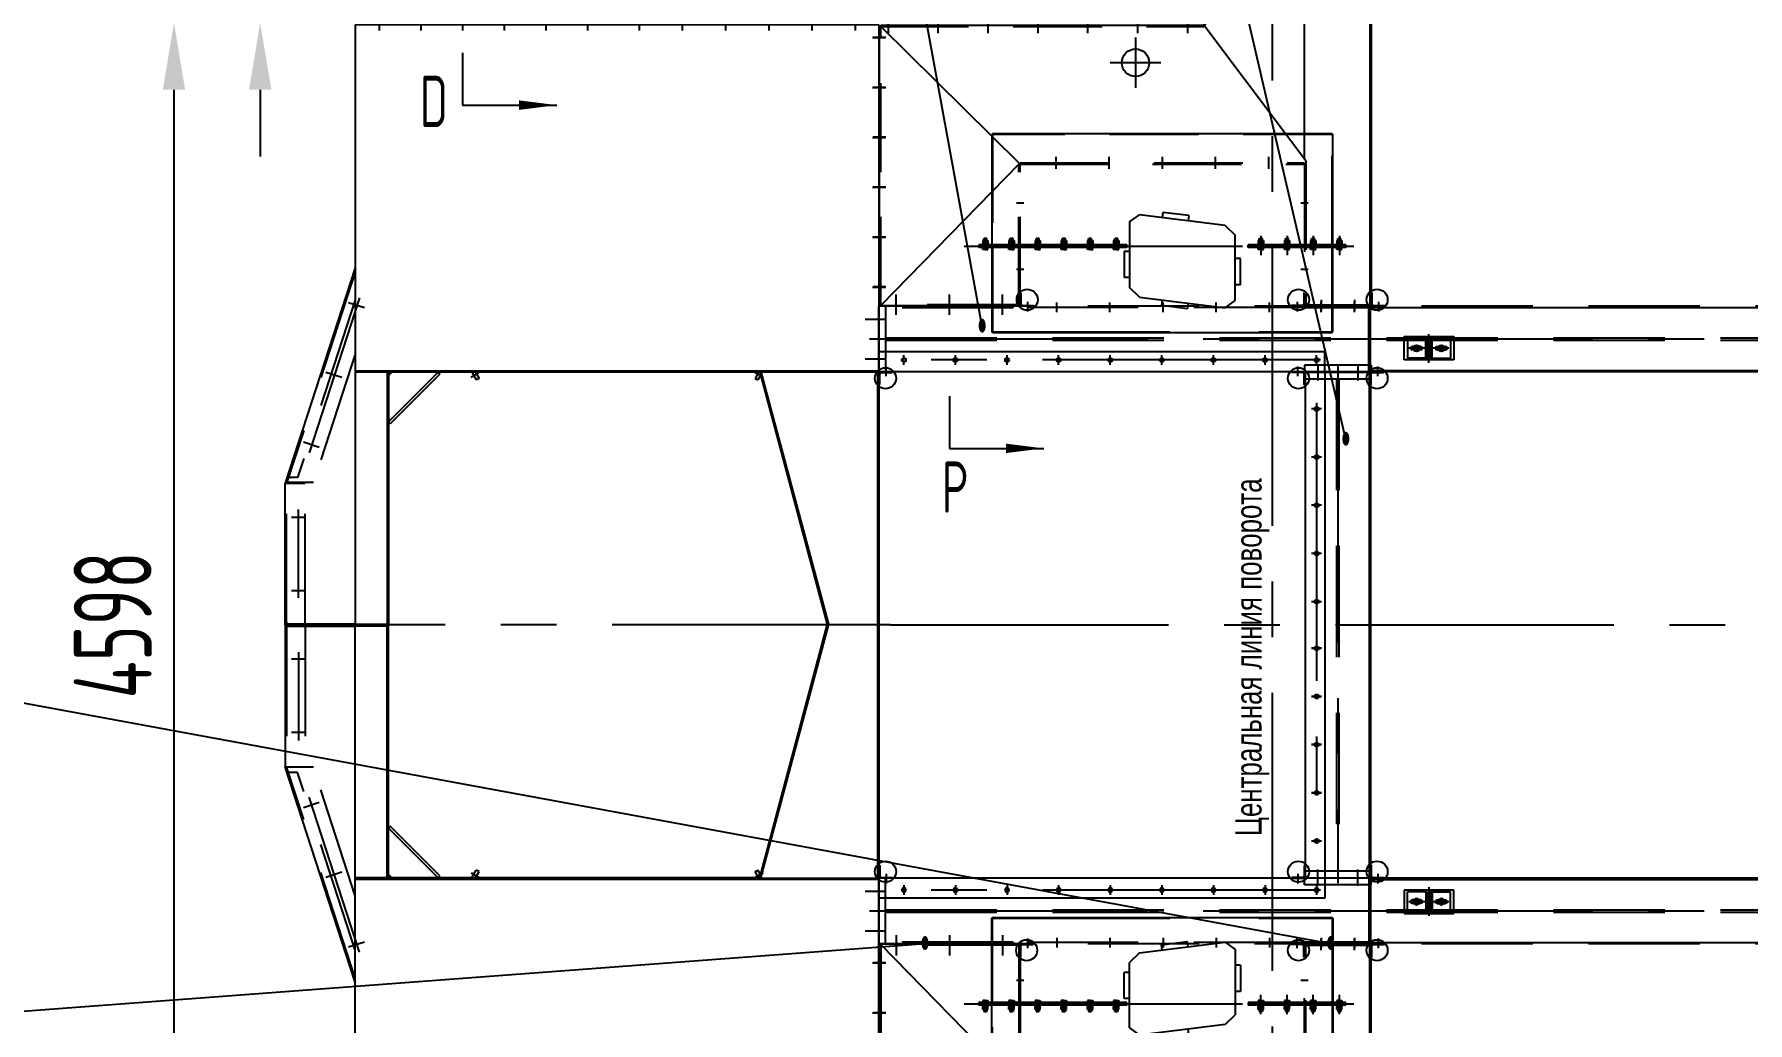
# Model space of a CAD drawing. Header units: millimetres. Extents: x 0 to 35700, y -969 to 25245.
# Drawn here: x 3907 to 10450, y 6726 to 10500 of the extents above; entities that cross this region are included whole.
import ezdxf
from ezdxf.enums import TextEntityAlignment as Align

# ---------------------------------------------------------------- set-up
doc = ezdxf.new("R2010")
doc.units = ezdxf.units.MM
doc.header["$LTSCALE"] = 850
doc.linetypes.add('F', pattern=[0.75, 0.5, -0.25])
doc.linetypes.add('G', pattern=[2, 1.25, -0.25, 0.25, -0.25])
for name, color, linetype in [('01', 7, 'Continuous'), ('02', 1, 'Continuous'), ('04', 2, 'F'), ('05', 4, 'G'), ('08', 1, 'Continuous'), ('11', 3, 'Continuous')]:
    doc.layers.add(name, color=color, linetype=linetype)
doc.styles.get("Standard").update_dxf_attribs({"font": 'isocp', "width": 0.707, "bigfont": 'intecad.shx'})
doc.dimstyles.new('INTE', dxfattribs={"dimscale": 85, "dimtxt": 3.5, "dimasz": 3, "dimexe": 3, "dimexo": 0, "dimgap": 1, "dimtad": 1, "dimdec": 0, "dimdsep": 46, "dimtxsty": 'Standard', "dimcen": 0, "dimclrd": 1, "dimclre": 1, "dimclrt": 3, "dimaunit": 1, "dimadec": 0, "dimazin": 0, "dimtfac": 1, "dimtmove": 0, "dimatfit": 0, "dimfxl": 1, "dimarcsym": 0})

# ---------------------------------------------------------------- blocks, each defined once
blk = doc.blocks.new('*U3')
at = {"layer": '01'}
for p, q in [((0, 10), (-9, 4.8)), ((-9, 4.8), (-9, 0)), ((-9, -4.8), (-9, 0)), ((9, 4.8), (0, 10)), ((9, 0), (9, 4.8)), ((9, 0), (9, -4.8)), ((0, -10), (-9, -4.8)), ((9, -4.8), (0, -10))]:
    blk.add_line(p, q, dxfattribs=at)
at = {"layer": '05'}
for p, q in [((-10.9, 0), (10.3, 0)), ((0, -11.8), (0, 11.4))]:
    blk.add_line(p, q, dxfattribs=at)
blk = doc.blocks.new('30')
for p, q in [((14709.1, 10302.6), (14278.1, 10302.6)), ((16155.1, 10297.6), (18343.1, 10297.6)), ((16283.1, 10186.6), (16473.1, 10186.6)), ((16283.1, 10097.6), (16283.1, 10186.6)), ((16371.6, 10180.1), (16295.6, 10180.1)), ((16295.6, 10180.1), (16295.6, 10104.1)), ((16320.5, 10148.6), (16314.6, 10148.6)), ((16346.6, 10148.6), (16340.7, 10148.6)), ((16365.6, 10104.1), (16365.6, 10180.1)), ((16371.6, 10104.1), (16371.6, 10180.1)), ((16384.6, 10104.1), (16384.6, 10180.1)), ((16384.6, 10180.1), (16460.6, 10180.1)), ((16390.6, 10104.1), (16390.6, 10180.1)), ((16409.6, 10148.6), (16415.5, 10148.6)), ((16435.7, 10148.6), (16441.6, 10148.6)), ((16460.6, 10180.1), (16460.6, 10104.1)), ((16473.1, 10186.6), (16473.1, 10097.6)), ((16473.1, 10097.6), (16283.1, 10097.6)), ((16371.6, 10104.1), (16295.6, 10104.1)), ((16320.5, 10135.6), (16314.6, 10135.6)), ((16346.6, 10135.6), (16340.7, 10135.6)), ((16384.6, 10104.1), (16460.6, 10104.1)), ((16409.6, 10135.6), (16415.5, 10135.6)), ((16435.7, 10135.6), (16441.6, 10135.6)), ((18488.1, 10052.6), (14278.1, 10052.6)), ((16155.1, 10057.6), (18343.1, 10057.6))]:
    blk.add_line(p, q)
for centre in [(16330.6, 10142.1), (16425.6, 10142.1)]:
    blk.add_circle(centre, 12)
for centre, start, end in [((16314.6, 10142.1), 90, 270), ((16346.6, 10142.1), 270, 90), ((16409.6, 10142.1), 90, 270), ((16441.6, 10142.1), 270, 90)]:
    blk.add_arc(centre, 6.5, start, end)
at = {"layer": '01'}
for p, q in [((14278.1, 10052.6), (14278.1, 10302.6)), ((14819.1, 10297.6), (14819.1, 10302.6)), ((15905.1, 10297.6), (15905.1, 10302.6)), ((16149.1, 10052.6), (16149.1, 10302.6)), ((16155.1, 10052.6), (16155.1, 10302.6)), ((15981.1, 10128.6), (14278.1, 10128.6)), ((15981.1, 10052.6), (15981.1, 10128.6))]:
    blk.add_line(p, q, dxfattribs=at)
at = {"layer": '01', "color": 7, "linetype": 'Continuous'}
for centre in [(14373.1, 10097.5), (14570.1, 10097.5), (14767.1, 10097.5), (14964.1, 10097.5), (15161.1, 10097.5), (15358.1, 10097.5), (15555.1, 10097.5), (15752.1, 10097.5), (15949.1, 10097.5)]:
    blk.add_circle(centre, 8, dxfattribs=at)
at = {"layer": '04', "color": 2, "linetype": 'F'}
for p, q in [((14303.1, 10302.6), (14303.1, 10052.6)), ((14791.1, 10296.6), (14303.1, 10296.6)), ((21237.6, 10302.6), (14709.1, 10302.6)), ((14791.1, 10296.6), (14791.1, 10302.6)), ((15905.1, 10297.6), (14819.1, 10297.6)), ((15903.6, 10302.6), (15903.6, 10296.6)), ((16157.6, 10302.6), (16157.6, 10296.6)), ((16157.6, 10296.6), (16157.6, 10302.6)), ((14303.6, 10182.1), (21212.6, 10182.1)), ((14303.6, 10173.1), (21212.6, 10173.1)), ((15903.1, 10077.6), (15903.1, 10052.6)), ((16157.1, 10077.6), (15903.1, 10077.6)), ((16157.1, 10077.6), (16157.1, 10052.6))]:
    blk.add_line(p, q, dxfattribs=at)
at = {"layer": '04'}
blk.add_line((16157.6, 10296.6), (15903.6, 10296.6), dxfattribs=at)
at = {"layer": '05', "color": 4, "linetype": 'G'}
for p, q in [((14344.1, 10280.1), (14344.1, 10316.6)), ((14547.1, 10280.1), (14547.1, 10316.6)), ((14750.1, 10280.1), (14750.1, 10316.6)), ((14957.1, 10280.1), (14957.1, 10316.6)), ((15160.1, 10280.1), (15160.1, 10316.6)), ((15363.1, 10280.1), (15363.1, 10316.6)), ((15566.1, 10280.1), (15566.1, 10316.6)), ((15769.1, 10280.1), (15769.1, 10316.6)), ((15967.1, 10280.5), (15967.1, 10318.3)), ((16094.1, 10280.5), (16094.1, 10318.3)), ((14241.3, 10177.6), (21258.4, 10177.6)), ((16453.6, 10142.1), (16301, 10142.1)), ((16330.6, 10130.4), (16330.6, 10154.3)), ((16378.1, 10087.2), (16378.1, 10196)), ((16425.6, 10130.4), (16425.6, 10154.3)), ((15964.6, 10097.6), (14356.1, 10097.6)), ((14373.1, 10078.6), (14373.1, 10116.4)), ((14570.1, 10078.6), (14570.1, 10116.4)), ((14767.1, 10078.6), (14767.1, 10116.4)), ((14964.1, 10078.6), (14964.1, 10116.4)), ((15161.1, 10078.6), (15161.1, 10116.4)), ((15358.1, 10078.6), (15358.1, 10116.4)), ((15555.1, 10078.6), (15555.1, 10116.4)), ((15752.1, 10078.6), (15752.1, 10116.4)), ((15949.1, 10078.6), (15949.1, 10116.4)), ((15954.1, 10081.4), (15954.1, 10019)), ((16106.1, 10081.4), (16106.1, 10019))]:
    blk.add_line(p, q, dxfattribs=at)
at = {"layer": '05'}
for p, q in [((16330.6, 10133.1), (16330.6, 10151.1)), ((16425.6, 10133.1), (16425.6, 10151.1))]:
    blk.add_line(p, q, dxfattribs=at)
at = {"rotation": 180}
blk.add_blockref('*U3', (16330.6, 10142.1), dxfattribs=at)
at = {"extrusion": (0, 0, -1), "zscale": -1, "rotation": 180}
blk.add_blockref('*U3', (-16425.6, 10142.1), dxfattribs=at)
blk = doc.blocks.new('11')
for p, q in [((12278.1, 20377.6), (12278.1, 18085.6)), ((14274.1, 20384.6), (12283.1, 20384.6)), ((12283.1, 20384.6), (12283.1, 20377.6)), ((14274.1, 20384.6), (14274.1, 20377.6)), ((14278.1, 20377.6), (14278.1, 17120.6)), ((13822.6, 19050.6), (14080.8, 18086.9)), ((13827.2, 19052.6), (14085.6, 18088.2)), ((14278.1, 15793.6), (14278.1, 19050.6)), ((12278.1, 15793.6), (12278.1, 18085.6)), ((13822.6, 17120.6), (14080.8, 18084.3)), ((13827.2, 17118.6), (14085.6, 18083)), ((12283.1, 15786.6), (12283.1, 15793.6)), ((14274.1, 15786.6), (12283.1, 15786.6)), ((14274.1, 15786.6), (14274.1, 15793.6))]:
    blk.add_line(p, q)
for radius in [5, 10]:
    blk.add_arc((14076, 18085.6), radius, 345, 15)
at = {"layer": '01', "color": 7, "linetype": 'Continuous'}
for p, q in [((14278.1, 20377.6), (12278.1, 20377.6)), ((12278.1, 19055.6), (14278.1, 19055.6)), ((13822.6, 19050.6), (12278.1, 19050.6)), ((12400.1, 19050.6), (12400.1, 18085.6)), ((12405.1, 19055.6), (12405.1, 18085.6)), ((12723.7, 19050.6), (12740.6, 19021.3)), ((12737.5, 19050.6), (12751, 19027.3)), ((13818.7, 19050.6), (13805.3, 19027.3)), ((13822.6, 19055.6), (13822.6, 19050.6)), ((14273.1, 17120.6), (14273.1, 19052.6)), ((13825.7, 19038.7), (13815.7, 19021.3)), ((12278.1, 18088.6), (12400.1, 18088.6)), ((12278.1, 18082.6), (12400.1, 18082.6)), ((12400.1, 17120.6), (12400.1, 18085.6)), ((12405.1, 17115.6), (12405.1, 18085.6)), ((12723.7, 17120.6), (12740.6, 17149.9)), ((12737.5, 17120.6), (12751, 17143.9)), ((13818.7, 17120.6), (13805.3, 17143.9)), ((13825.7, 17132.4), (13815.7, 17149.9)), ((13822.6, 17120.6), (12278.1, 17120.6)), ((12278.1, 17115.6), (14278.1, 17115.6)), ((13822.6, 17115.6), (13822.6, 17120.6)), ((14278.1, 15793.6), (12278.1, 15793.6))]:
    blk.add_line(p, q, dxfattribs=at)
at = {"layer": '01'}
for p, q in [((12417.9, 19050.6), (12405.1, 19037.8)), ((12594.6, 19050.6), (12405.1, 18861.1)), ((12601.7, 19043.5), (12412.2, 18854)), ((12594.6, 19050.6), (12601.7, 19043.5)), ((13827.2, 19052.6), (14278.1, 19052.6)), ((12751, 19027.3), (12740.6, 19021.3)), ((13805.3, 19027.3), (13815.7, 19021.3)), ((12405.1, 18861.1), (12412.2, 18854)), ((12405.1, 17310.1), (12412.2, 17317.2)), ((12594.6, 17120.6), (12405.1, 17310.1)), ((12601.7, 17127.6), (12412.2, 17317.2)), ((12751, 17143.9), (12740.6, 17149.9)), ((13805.3, 17143.9), (13815.7, 17149.9)), ((12417.9, 17120.6), (12405.1, 17133.3)), ((12594.6, 17120.6), (12601.7, 17127.6)), ((13827.2, 17118.6), (14278.1, 17118.6))]:
    blk.add_line(p, q, dxfattribs=at)
at = {"layer": '05', "color": 4, "linetype": 'G', "ltscale": 1.333333}
for p, q in [((12370.1, 20413.9), (12370.1, 20355.3)), ((12529.1, 20413.9), (12529.1, 20355.3)), ((12688.1, 20413.9), (12688.1, 20355.3)), ((12847.1, 20413.9), (12847.1, 20355.3)), ((13006.1, 20413.9), (13006.1, 20355.3)), ((13165.1, 20413.9), (13165.1, 20355.3)), ((13362.1, 20413.9), (13362.1, 20355.3)), ((13527.1, 20413.9), (13527.1, 20355.3)), ((13692.1, 20413.9), (13692.1, 20355.3)), ((13857.1, 20413.9), (13857.1, 20355.3)), ((14022.1, 20413.9), (14022.1, 20355.3)), ((14187.1, 20413.9), (14187.1, 20355.3))]:
    blk.add_line(p, q, dxfattribs=at)
at = {"layer": '05', "color": 4, "linetype": 'G'}
for p, q in [((14253.1, 20328.6), (14303.2, 20328.6)), ((14253.1, 20138.1), (14303.2, 20138.1)), ((14253.1, 19947.6), (14303.2, 19947.6)), ((14253.1, 19757.1), (14303.2, 19757.1)), ((14253.1, 19566.6), (14303.2, 19566.6)), ((14253.1, 19376.1), (14303.2, 19376.1)), ((14224.9, 19253.6), (14301.1, 19253.6)), ((12720.9, 19031.8), (12750.8, 19049.1)), ((13835.4, 19031.8), (13805.4, 19049.1)), ((14224.9, 19101.6), (14301.1, 19101.6)), ((14321.7, 18085.6), (12159.2, 18085.6)), ((12720.9, 17139.3), (12750.8, 17122)), ((13835.4, 17139.3), (13805.4, 17122)), ((14224.9, 17069.6), (14301.1, 17069.6)), ((14224.9, 16917.6), (14301.1, 16917.6)), ((14253.1, 16795.1), (14303.2, 16795.1)), ((14253.1, 16604.6), (14303.2, 16604.6)), ((14253.1, 16414.1), (14303.2, 16414.1)), ((14253.1, 16223.6), (14303.2, 16223.6)), ((14253.1, 16033.1), (14303.2, 16033.1)), ((14253.1, 15842.6), (14303.2, 15842.6)), ((12370.1, 15815.9), (12370.1, 15757.3)), ((12535.1, 15815.9), (12535.1, 15757.3)), ((12700.1, 15815.9), (12700.1, 15757.3)), ((12865.1, 15815.9), (12865.1, 15757.3)), ((13030.1, 15815.9), (13030.1, 15757.3)), ((13227.1, 15815.9), (13227.1, 15757.3)), ((13360.1, 15815.9), (13360.1, 15757.3)), ((13525.1, 15815.9), (13525.1, 15757.3)), ((13690.1, 15815.9), (13690.1, 15757.3)), ((13855.1, 15815.9), (13855.1, 15757.3)), ((14020.1, 15815.9), (14020.1, 15757.3)), ((14185.1, 15815.9), (14185.1, 15757.3))]:
    blk.add_line(p, q, dxfattribs=at)
blk = doc.blocks.new('21')
for p, q in [((15905.1, 10050.6), (15905.1, 8120.6)), ((16155.1, 10050.6), (16155.1, 8120.6))]:
    blk.add_line(p, q)
at = {"layer": '01'}
for p, q in [((15905.1, 10050.6), (16155.1, 10050.6)), ((15981.1, 10050.6), (15981.1, 8120.6)), ((16150.1, 10050.6), (16150.1, 8120.6)), ((15905.1, 8120.6), (16155.1, 8120.6))]:
    blk.add_line(p, q, dxfattribs=at)
for centre in [(15949.1, 9910.6), (15949.1, 9726.6), (15949.1, 8444.6), (15949.1, 8260.6)]:
    blk.add_circle(centre, 8, dxfattribs=at)
at = {"layer": '01', "color": 7, "linetype": 'Continuous'}
for centre in [(15949.1, 9542.6), (15949.1, 9358.6), (15949.1, 9174.6), (15949.1, 8996.6), (15949.1, 8812.6), (15949.1, 8628.6)]:
    blk.add_circle(centre, 8, dxfattribs=at)
at = {"layer": '04', "color": 2, "linetype": 'F'}
for p, q in [((15905.1, 10025.6), (16155.1, 10025.6)), ((16025.6, 10025.6), (16025.6, 8145.6)), ((16034.6, 10025.6), (16034.6, 8145.6)), ((16155.1, 8145.6), (15905.1, 8145.6))]:
    blk.add_line(p, q, dxfattribs=at)
at = {"layer": '05', "color": 4, "linetype": 'G'}
for p, q in [((16030.1, 10080.6), (16030.1, 8099.3)), ((15968.1, 9910.6), (15930.2, 9910.6)), ((15949.1, 9934.3), (15949.1, 8241.1)), ((15968.1, 9726.6), (15930.2, 9726.6)), ((15968.1, 9542.6), (15930.2, 9542.6)), ((15968.1, 9358.6), (15930.2, 9358.6)), ((15968.1, 9174.6), (15930.2, 9174.6)), ((15968.1, 8996.6), (15930.2, 8996.6)), ((15968.1, 8995.6), (15930.2, 8995.6)), ((15968.1, 8812.6), (15930.2, 8812.6)), ((15968.1, 8811.6), (15930.2, 8811.6)), ((15968.1, 8628.6), (15930.2, 8628.6)), ((15968.1, 8627.6), (15930.2, 8627.6)), ((15968.1, 8444.6), (15930.2, 8444.6)), ((15968.1, 8443.6), (15930.2, 8443.6)), ((15968.1, 8260.6), (15930.2, 8260.6)), ((15968.1, 8259.6), (15930.2, 8259.6))]:
    blk.add_line(p, q, dxfattribs=at)
blk = doc.blocks.new('*U244')
at = {"layer": '01'}
for p, q in [((0, 50), (0, 0)), ((0, 50), (2, 50)), ((0, 0), (50, 0)), ((3, 8.5), (3, 49)), ((48.5, 3), (8.5, 3)), ((50, 0), (50, 1.5))]:
    blk.add_line(p, q, dxfattribs=at)
for centre, radius, start, end in [((2, 49), 0.99, 0.26213, 90), ((8.5, 8.5), 5.5, 180, 269.87822), ((48.5, 1.5), 1.52, 0, 90)]:
    blk.add_arc(centre, radius, start, end, dxfattribs=at)
blk = doc.blocks.new('3000')
at = {"ltscale": 0.8}
for p, q in [((7606, 27524.4), (7222, 25697.4)), ((7222, 27524.4), (7222, 25697.4)), ((7860, 27524.4), (7222, 27524.4)), ((7606, 25283.3), (7606, 27524.4)), ((7855, 27524.4), (7855, 24626.4)), ((7860, 27524.4), (7860, 24626.4)), ((5983, 24626.4), (5983, 25692.4)), ((7533.6, 25283.3), (7222, 25697.4)), ((7606, 25167.4), (7611, 25167.4)), ((7860, 24626.4), (7714, 24626.4))]:
    blk.add_line(p, q, dxfattribs=at)
at = {"layer": '01', "color": 7, "linetype": 'Continuous', "ltscale": 0.8}
blk.add_line((7860, 27526.4), (7227, 27526.4), dxfattribs=at)
at = {"layer": '01', "ltscale": 0.8}
for p, q in [((7227, 27524.4), (7227, 27526.4)), ((7860, 27524.4), (7860, 27526.4)), ((5988, 25697.4), (7222, 25697.4)), ((6412, 25274), (5988, 25692.5)), ((6412, 25061.9), (5988, 24627.4)), ((6412, 24626.4), (5983, 24626.4)), ((6412, 24624.4), (5988, 24624.4)), ((7714, 24624.4), (7858.5, 24624.4))]:
    blk.add_line(p, q, dxfattribs=at)
at = {"layer": '04', "color": 2, "linetype": 'F', "ltscale": 0.8}
for p, q in [((7227, 27524.4), (7227, 25697.4)), ((7860, 27520.4), (7227, 27520.4)), ((5983, 25692.4), (7222, 25692.4)), ((5988, 24626.4), (5988, 25697.4)), ((7222, 25692.4), (7222, 25697.4)), ((7227, 25697.4), (7222, 25697.4)), ((6520, 25167.4), (6412, 25274)), ((7611, 25180.4), (7533.6, 25283.3)), ((7606, 25187.1), (7606, 25283.3)), ((6515, 25167.4), (6412, 25061.9)), ((6515, 24626.4), (6515, 25167.4)), ((6515, 25167.4), (7606, 25167.4)), ((6520, 24626.4), (6520, 25172.4)), ((6520, 25172.4), (7606, 25172.4)), ((7606, 25172.4), (7606, 24626.4)), ((7611, 25180.4), (7611, 24626.4)), ((6505, 24630.4), (5988, 24630.4)), ((5988, 24630.4), (5988, 24624.4)), ((6520, 24626.4), (6412, 24626.4)), ((6505, 24624.4), (6412, 24624.4)), ((6505, 24624.4), (6505, 24630.4)), ((7714, 24626.4), (7606, 24626.4)), ((7608.5, 24630.4), (7608.5, 24624.4)), ((7608.5, 24630.4), (7858.5, 24630.4)), ((7608.5, 24624.4), (7714, 24624.4)), ((7858.5, 24630.4), (7858.5, 24624.4))]:
    blk.add_line(p, q, dxfattribs=at)
at = {"layer": '05', "color": 4, "linetype": 'G', "ltscale": 0.8}
for p, q in [((7312, 27478.2), (7312, 27563.3)), ((7515, 27478.2), (7515, 27563.3)), ((7658, 27478.2), (7658, 27563.3)), ((7810, 27478.2), (7810, 27563.3)), ((7248.9, 27439.4), (7194, 27439.4)), ((7248.9, 27236.4), (7194, 27236.4)), ((7248.9, 27033.4), (7194, 27033.4)), ((7248.9, 26830.4), (7194, 26830.4)), ((7248.9, 26627.4), (7194, 26627.4)), ((7248.9, 26424.4), (7194, 26424.4)), ((7248.9, 26221.4), (7194, 26221.4)), ((7248.9, 26018.4), (7194, 26018.4)), ((7248.9, 25815.4), (7194, 25815.4)), ((6047, 24591.8), (6047, 24669.3)), ((6250, 24591.8), (6250, 24669.3)), ((6453, 24591.8), (6453, 24669.3)), ((7670, 24648.6), (7670, 24606.7)), ((7797, 24648.6), (7797, 24606.7))]:
    blk.add_line(p, q, dxfattribs=at)
at = {"layer": '05', "color": 4, "linetype": 'G'}
for p, q in [((6017, 25667.7), (6017, 25727.1)), ((6207.5, 25667.7), (6207.5, 25727.1)), ((6398, 25667.7), (6398, 25727.1)), ((6588.5, 25667.7), (6588.5, 25727.1)), ((6779, 25667.7), (6779, 25727.1)), ((6969.5, 25667.7), (6969.5, 25727.1)), ((7160, 25667.7), (7160, 25727.1)), ((6534.1, 25018.4), (6505.8, 25018.4)), ((7620.1, 25018.4), (7591.8, 25018.4)), ((6534.1, 24764.4), (6505.8, 24764.4)), ((7620.1, 24764.4), (7591.8, 24764.4))]:
    blk.add_line(p, q, dxfattribs=at)
at = {"layer": '05', "ltscale": 0.8}
for p, q in [((6006.9, 25650.6), (5958.9, 25650.6)), ((6007, 25460.1), (5959, 25460.1)), ((6007, 25269.6), (5959, 25269.6)), ((6007, 25079.1), (5959, 25079.1)), ((6007, 24888.6), (5959, 24888.6)), ((6007, 24698.1), (5959, 24698.1))]:
    blk.add_line(p, q, dxfattribs=at)
at = {"layer": '05'}
for p, q in [((6657, 25149.2), (6657, 25195.6)), ((6860, 25149.2), (6860, 25195.6)), ((7063, 25149.2), (7063, 25195.6)), ((7266, 25149.2), (7266, 25195.6)), ((7469, 25149.2), (7469, 25195.6))]:
    blk.add_line(p, q, dxfattribs=at)
blk = doc.blocks.new('*D261')
at = {"layer": '08', "color": 1, "lineweight": -2}
for p, q in [((5132.3, 10543.9), (4185.8, 10543.9)), ((4440.8, 10288.9), (4440.8, 6200.9)), ((5132.3, 5945.9), (4185.8, 5945.9))]:
    blk.add_line(p, q, dxfattribs=at)
at = {"layer": '08', "color": 1}
for points in [[(4398.3, 10288.9), (4483.3, 10288.9), (4440.8, 10543.9)], [(4398.3, 6200.9), (4483.3, 6200.9), (4440.8, 5945.9)]]:
    blk.add_solid(points, dxfattribs=at)
at = {"layer": 'Defpoints', "color": 0}
for p in [(5132.3, 10543.9), (4440.8, 5945.9), (5132.3, 5945.9)]:
    blk.add_point(p, dxfattribs=at)
at = {"layer": '08', "color": 3, "insert": (4207.1, 8244.9), "char_height": 297.5, "attachment_point": 5, "rotation": 90}
blk.add_mtext('4598', dxfattribs=at)
blk = doc.blocks.new('*D262')
at = {"layer": '08', "color": 1, "lineweight": -2}
for p, q in [((4770, 10810.9), (4770, 11437.8)), ((5132.3, 10555.9), (4515, 10555.9)), ((5132.3, 10543.9), (4515, 10543.9)), ((4770, 10543.9), (4770, 10555.9)), ((4770, 10288.9), (4770, 10033.9))]:
    blk.add_line(p, q, dxfattribs=at)
at = {"layer": '08', "color": 1}
for points in [[(4727.5, 10810.9), (4812.5, 10810.9), (4770, 10555.9)], [(4727.5, 10288.9), (4812.5, 10288.9), (4770, 10543.9)]]:
    blk.add_solid(points, dxfattribs=at)
at = {"layer": 'Defpoints', "color": 0}
for p in [(4770, 10555.9), (5132.3, 10555.9), (5132.3, 10543.9)]:
    blk.add_point(p, dxfattribs=at)
at = {"layer": '08', "color": 3, "insert": (4536.3, 11251.8), "char_height": 297.5, "attachment_point": 5, "rotation": 90}
blk.add_mtext('12', dxfattribs=at)
blk = doc.blocks.new('erwer')
at = {"layer": '01'}
for points in [[(6333.4, 3723.9), (6330.4, 3723.9), (6333.4, 3726.9)], [(7629.4, 3723.9), (7632.4, 3723.9), (7629.4, 3726.9)], [(6333.4, 2970.9), (6330.4, 2970.9), (6333.4, 2967.9)], [(7629.4, 2970.9), (7632.4, 2970.9), (7629.4, 2967.9)]]:
    blk.add_hatch(color=256, dxfattribs=at).paths.add_polyline_path(points)
at = {"ltscale": 0.8}
for p, q in [((6330.4, 3302.4), (6330.4, 3723.9)), ((7632.4, 3723.9), (7632.4, 3302.4)), ((6330.4, 2970.9), (6330.4, 3292.4)), ((7632.4, 3292.4), (7632.4, 2970.9))]:
    blk.add_line(p, q, dxfattribs=at)
at = {"layer": '01'}
for p, q in [((6333.4, 3726.9), (6330.4, 3723.9)), ((7629.4, 3726.9), (7632.4, 3723.9)), ((7106.7, 3389.9), (7068.7, 3417.4)), ((6741.3, 3377.1), (6703.3, 3340.1)), ((6293.4, 3302.4), (6293.4, 3304.9)), ((6293.4, 3304.9), (6305.4, 3304.9)), ((6305.4, 3302.4), (6293.4, 3302.4)), ((6295.4, 3318.8), (6295.4, 3308)), ((6305.4, 3318.8), (6295.4, 3318.8)), ((6295.4, 3308), (6305.4, 3308)), ((6295.4, 3284.9), (6295.4, 3292.4)), ((6295.4, 3292.4), (6305.4, 3292.4)), ((6305.4, 3284.9), (6295.4, 3284.9)), ((6296.2, 3304.9), (6296.2, 3308)), ((6296.2, 3308), (6305.4, 3308)), ((6305.4, 3304.9), (6296.2, 3304.9)), ((6299.4, 3327.4), (6305.4, 3327.4)), ((6299.4, 3318.8), (6299.4, 3327.4)), ((6299.4, 3318.8), (6299.4, 3308)), ((6299.4, 3292.4), (6299.4, 3284.9)), ((6311.4, 3327.4), (6305.4, 3327.4)), ((6305.4, 3318.8), (6315.4, 3318.8)), ((6315.4, 3308), (6305.4, 3308)), ((6314.6, 3308), (6305.4, 3308)), ((6317.4, 3304.9), (6305.4, 3304.9)), ((6305.4, 3304.9), (6314.6, 3304.9)), ((6305.4, 3302.4), (6317.4, 3302.4)), ((6315.4, 3292.4), (6305.4, 3292.4)), ((6305.4, 3284.9), (6315.4, 3284.9)), ((6311.4, 3318.8), (6311.4, 3327.4)), ((6311.4, 3318.8), (6311.4, 3308)), ((6311.4, 3292.4), (6311.4, 3284.9)), ((6314.6, 3304.9), (6314.6, 3308)), ((6315.4, 3318.8), (6315.4, 3308)), ((6315.4, 3284.9), (6315.4, 3292.4)), ((6317.4, 3302.4), (6317.4, 3304.9)), ((6393.4, 3304.9), (6405.4, 3304.9)), ((6393.4, 3302.4), (6393.4, 3304.9)), ((6405.4, 3302.4), (6393.4, 3302.4)), ((6405.4, 3318.8), (6395.4, 3318.8)), ((6395.4, 3318.8), (6395.4, 3308)), ((6395.4, 3308), (6405.4, 3308)), ((6395.4, 3292.4), (6405.4, 3292.4)), ((6395.4, 3284.9), (6395.4, 3292.4)), ((6405.4, 3284.9), (6395.4, 3284.9)), ((6396.2, 3308), (6405.4, 3308)), ((6396.2, 3304.9), (6396.2, 3308)), ((6405.4, 3304.9), (6396.2, 3304.9)), ((6399.4, 3327.4), (6405.4, 3327.4)), ((6399.4, 3318.8), (6399.4, 3327.4)), ((6399.4, 3318.8), (6399.4, 3308)), ((6399.4, 3292.4), (6399.4, 3284.9)), ((6411.4, 3327.4), (6405.4, 3327.4)), ((6405.4, 3318.8), (6415.4, 3318.8)), ((6414.6, 3308), (6405.4, 3308)), ((6415.4, 3308), (6405.4, 3308)), ((6405.4, 3304.9), (6414.6, 3304.9)), ((6417.4, 3304.9), (6405.4, 3304.9)), ((6405.4, 3302.4), (6417.4, 3302.4)), ((6415.4, 3292.4), (6405.4, 3292.4)), ((6405.4, 3284.9), (6415.4, 3284.9)), ((6411.4, 3318.8), (6411.4, 3327.4)), ((6411.4, 3318.8), (6411.4, 3308)), ((6411.4, 3292.4), (6411.4, 3284.9)), ((6414.6, 3304.9), (6414.6, 3308)), ((6415.4, 3318.8), (6415.4, 3308)), ((6415.4, 3284.9), (6415.4, 3292.4)), ((6417.4, 3302.4), (6417.4, 3304.9)), ((6493.4, 3302.4), (6493.4, 3304.9)), ((6493.4, 3304.9), (6505.4, 3304.9)), ((6505.4, 3302.4), (6493.4, 3302.4)), ((6495.4, 3318.8), (6495.4, 3308)), ((6505.4, 3318.8), (6495.4, 3318.8)), ((6495.4, 3308), (6505.4, 3308)), ((6495.4, 3284.9), (6495.4, 3292.4)), ((6495.4, 3292.4), (6505.4, 3292.4)), ((6505.4, 3284.9), (6495.4, 3284.9)), ((6496.2, 3304.9), (6496.2, 3308)), ((6496.2, 3308), (6505.4, 3308)), ((6505.4, 3304.9), (6496.2, 3304.9)), ((6499.4, 3318.8), (6499.4, 3327.4)), ((6499.4, 3327.4), (6505.4, 3327.4)), ((6499.4, 3318.8), (6499.4, 3308)), ((6499.4, 3292.4), (6499.4, 3284.9)), ((6511.4, 3327.4), (6505.4, 3327.4)), ((6505.4, 3318.8), (6515.4, 3318.8)), ((6515.4, 3308), (6505.4, 3308)), ((6514.6, 3308), (6505.4, 3308)), ((6517.4, 3304.9), (6505.4, 3304.9)), ((6505.4, 3304.9), (6514.6, 3304.9)), ((6505.4, 3302.4), (6517.4, 3302.4)), ((6515.4, 3292.4), (6505.4, 3292.4)), ((6505.4, 3284.9), (6515.4, 3284.9)), ((6511.4, 3318.8), (6511.4, 3327.4)), ((6511.4, 3318.8), (6511.4, 3308)), ((6511.4, 3292.4), (6511.4, 3284.9)), ((6514.6, 3304.9), (6514.6, 3308)), ((6515.4, 3318.8), (6515.4, 3308)), ((6515.4, 3284.9), (6515.4, 3292.4)), ((6517.4, 3302.4), (6517.4, 3304.9)), ((6593.4, 3302.4), (6593.4, 3304.9)), ((6593.4, 3304.9), (6605.4, 3304.9)), ((6605.4, 3302.4), (6593.4, 3302.4)), ((6595.4, 3318.8), (6595.4, 3308)), ((6605.4, 3318.8), (6595.4, 3318.8)), ((6595.4, 3308), (6605.4, 3308)), ((6595.4, 3284.9), (6595.4, 3292.4)), ((6595.4, 3292.4), (6605.4, 3292.4)), ((6605.4, 3284.9), (6595.4, 3284.9)), ((6596.2, 3304.9), (6596.2, 3308)), ((6596.2, 3308), (6605.4, 3308)), ((6605.4, 3304.9), (6596.2, 3304.9)), ((6599.4, 3318.8), (6599.4, 3327.4)), ((6599.4, 3327.4), (6605.4, 3327.4)), ((6599.4, 3318.8), (6599.4, 3308)), ((6599.4, 3292.4), (6599.4, 3284.9)), ((6611.4, 3327.4), (6605.4, 3327.4)), ((6605.4, 3318.8), (6615.4, 3318.8)), ((6614.6, 3308), (6605.4, 3308)), ((6615.4, 3308), (6605.4, 3308)), ((6605.4, 3304.9), (6614.6, 3304.9)), ((6617.4, 3304.9), (6605.4, 3304.9)), ((6605.4, 3302.4), (6617.4, 3302.4)), ((6615.4, 3292.4), (6605.4, 3292.4)), ((6605.4, 3284.9), (6615.4, 3284.9)), ((6611.4, 3318.8), (6611.4, 3327.4)), ((6611.4, 3318.8), (6611.4, 3308)), ((6611.4, 3292.4), (6611.4, 3284.9)), ((6614.6, 3304.9), (6614.6, 3308)), ((6615.4, 3318.8), (6615.4, 3308)), ((6615.4, 3284.9), (6615.4, 3292.4)), ((6617.4, 3302.4), (6617.4, 3304.9)), ((7145.4, 3304.9), (7157.4, 3304.9)), ((7145.4, 3302.4), (7145.4, 3304.9)), ((7157.4, 3302.4), (7145.4, 3302.4)), ((7157.4, 3318.8), (7147.4, 3318.8)), ((7147.4, 3318.8), (7147.4, 3308)), ((7147.4, 3308), (7157.4, 3308)), ((7147.4, 3292.4), (7157.4, 3292.4)), ((7147.4, 3284.9), (7147.4, 3292.4)), ((7157.4, 3284.9), (7147.4, 3284.9)), ((7148.2, 3308), (7157.4, 3308)), ((7148.2, 3304.9), (7148.2, 3308)), ((7157.4, 3304.9), (7148.2, 3304.9)), ((7151.4, 3327.4), (7157.4, 3327.4)), ((7151.4, 3318.8), (7151.4, 3327.4)), ((7151.4, 3318.8), (7151.4, 3308)), ((7151.4, 3292.4), (7151.4, 3284.9)), ((7163.4, 3327.4), (7157.4, 3327.4)), ((7157.4, 3318.8), (7167.4, 3318.8)), ((7167.4, 3308), (7157.4, 3308)), ((7166.6, 3308), (7157.4, 3308)), ((7169.4, 3304.9), (7157.4, 3304.9)), ((7157.4, 3304.9), (7166.6, 3304.9)), ((7157.4, 3302.4), (7169.4, 3302.4)), ((7167.4, 3292.4), (7157.4, 3292.4)), ((7157.4, 3284.9), (7167.4, 3284.9)), ((7163.4, 3318.8), (7163.4, 3327.4)), ((7163.4, 3318.8), (7163.4, 3308)), ((7163.4, 3292.4), (7163.4, 3284.9)), ((7166.6, 3304.9), (7166.6, 3308)), ((7167.4, 3318.8), (7167.4, 3308)), ((7167.4, 3284.9), (7167.4, 3292.4)), ((7169.4, 3302.4), (7169.4, 3304.9)), ((7245.4, 3304.9), (7257.4, 3304.9)), ((7245.4, 3302.4), (7245.4, 3304.9)), ((7257.4, 3302.4), (7245.4, 3302.4)), ((7257.4, 3318.8), (7247.4, 3318.8)), ((7247.4, 3318.8), (7247.4, 3308)), ((7247.4, 3308), (7257.4, 3308)), ((7247.4, 3292.4), (7257.4, 3292.4)), ((7247.4, 3284.9), (7247.4, 3292.4)), ((7257.4, 3284.9), (7247.4, 3284.9)), ((7248.2, 3308), (7257.4, 3308)), ((7248.2, 3304.9), (7248.2, 3308)), ((7257.4, 3304.9), (7248.2, 3304.9)), ((7251.4, 3327.4), (7257.4, 3327.4)), ((7251.4, 3318.8), (7251.4, 3327.4)), ((7251.4, 3318.8), (7251.4, 3308)), ((7251.4, 3292.4), (7251.4, 3284.9)), ((7263.4, 3327.4), (7257.4, 3327.4)), ((7257.4, 3318.8), (7267.4, 3318.8)), ((7266.6, 3308), (7257.4, 3308)), ((7267.4, 3308), (7257.4, 3308)), ((7257.4, 3304.9), (7266.6, 3304.9)), ((7269.4, 3304.9), (7257.4, 3304.9)), ((7257.4, 3302.4), (7269.4, 3302.4)), ((7267.4, 3292.4), (7257.4, 3292.4)), ((7257.4, 3284.9), (7267.4, 3284.9)), ((7263.4, 3318.8), (7263.4, 3327.4)), ((7263.4, 3318.8), (7263.4, 3308)), ((7263.4, 3292.4), (7263.4, 3284.9)), ((7266.6, 3304.9), (7266.6, 3308)), ((7267.4, 3318.8), (7267.4, 3308)), ((7267.4, 3284.9), (7267.4, 3292.4)), ((7269.4, 3302.4), (7269.4, 3304.9)), ((7345.4, 3302.4), (7345.4, 3304.9)), ((7345.4, 3304.9), (7357.4, 3304.9)), ((7357.4, 3302.4), (7345.4, 3302.4)), ((7347.4, 3318.8), (7347.4, 3308)), ((7357.4, 3318.8), (7347.4, 3318.8)), ((7347.4, 3308), (7357.4, 3308)), ((7347.4, 3284.9), (7347.4, 3292.4)), ((7347.4, 3292.4), (7357.4, 3292.4)), ((7357.4, 3284.9), (7347.4, 3284.9)), ((7348.2, 3304.9), (7348.2, 3308)), ((7348.2, 3308), (7357.4, 3308)), ((7357.4, 3304.9), (7348.2, 3304.9)), ((7351.4, 3318.8), (7351.4, 3327.4)), ((7351.4, 3327.4), (7357.4, 3327.4)), ((7351.4, 3318.8), (7351.4, 3308)), ((7351.4, 3292.4), (7351.4, 3284.9)), ((7363.4, 3327.4), (7357.4, 3327.4)), ((7357.4, 3318.8), (7367.4, 3318.8)), ((7367.4, 3308), (7357.4, 3308)), ((7366.6, 3308), (7357.4, 3308)), ((7369.4, 3304.9), (7357.4, 3304.9)), ((7357.4, 3304.9), (7366.6, 3304.9)), ((7357.4, 3302.4), (7369.4, 3302.4)), ((7367.4, 3292.4), (7357.4, 3292.4)), ((7357.4, 3284.9), (7367.4, 3284.9)), ((7363.4, 3318.8), (7363.4, 3327.4)), ((7363.4, 3318.8), (7363.4, 3308)), ((7363.4, 3292.4), (7363.4, 3284.9)), ((7366.6, 3304.9), (7366.6, 3308)), ((7367.4, 3318.8), (7367.4, 3308)), ((7367.4, 3284.9), (7367.4, 3292.4)), ((7369.4, 3302.4), (7369.4, 3304.9)), ((7445.4, 3304.9), (7457.4, 3304.9)), ((7445.4, 3302.4), (7445.4, 3304.9)), ((7457.4, 3302.4), (7445.4, 3302.4)), ((7457.4, 3318.8), (7447.4, 3318.8)), ((7447.4, 3318.8), (7447.4, 3308)), ((7447.4, 3308), (7457.4, 3308)), ((7447.4, 3292.4), (7457.4, 3292.4)), ((7447.4, 3284.9), (7447.4, 3292.4)), ((7457.4, 3284.9), (7447.4, 3284.9)), ((7448.2, 3308), (7457.4, 3308)), ((7448.2, 3304.9), (7448.2, 3308)), ((7457.4, 3304.9), (7448.2, 3304.9)), ((7451.4, 3327.4), (7457.4, 3327.4)), ((7451.4, 3318.8), (7451.4, 3327.4)), ((7451.4, 3318.8), (7451.4, 3308)), ((7451.4, 3292.4), (7451.4, 3284.9)), ((7463.4, 3327.4), (7457.4, 3327.4)), ((7457.4, 3318.8), (7467.4, 3318.8)), ((7466.6, 3308), (7457.4, 3308)), ((7467.4, 3308), (7457.4, 3308)), ((7469.4, 3304.9), (7457.4, 3304.9)), ((7457.4, 3304.9), (7466.6, 3304.9)), ((7457.4, 3302.4), (7469.4, 3302.4)), ((7467.4, 3292.4), (7457.4, 3292.4)), ((7457.4, 3284.9), (7467.4, 3284.9)), ((7463.4, 3318.8), (7463.4, 3327.4)), ((7463.4, 3318.8), (7463.4, 3308)), ((7463.4, 3292.4), (7463.4, 3284.9)), ((7466.6, 3304.9), (7466.6, 3308)), ((7467.4, 3318.8), (7467.4, 3308)), ((7467.4, 3284.9), (7467.4, 3292.4)), ((7469.4, 3302.4), (7469.4, 3304.9)), ((7545.4, 3302.4), (7545.4, 3304.9)), ((7545.4, 3304.9), (7557.4, 3304.9)), ((7557.4, 3302.4), (7545.4, 3302.4)), ((7547.4, 3318.8), (7547.4, 3308)), ((7557.4, 3318.8), (7547.4, 3318.8)), ((7547.4, 3308), (7557.4, 3308)), ((7547.4, 3284.9), (7547.4, 3292.4)), ((7547.4, 3292.4), (7557.4, 3292.4)), ((7557.4, 3284.9), (7547.4, 3284.9)), ((7548.2, 3304.9), (7548.2, 3308)), ((7548.2, 3308), (7557.4, 3308)), ((7557.4, 3304.9), (7548.2, 3304.9)), ((7551.4, 3318.8), (7551.4, 3327.4)), ((7551.4, 3327.4), (7557.4, 3327.4)), ((7551.4, 3318.8), (7551.4, 3308)), ((7551.4, 3292.4), (7551.4, 3284.9)), ((7563.4, 3327.4), (7557.4, 3327.4)), ((7557.4, 3318.8), (7567.4, 3318.8)), ((7567.4, 3308), (7557.4, 3308)), ((7566.6, 3308), (7557.4, 3308)), ((7569.4, 3304.9), (7557.4, 3304.9)), ((7557.4, 3304.9), (7566.6, 3304.9)), ((7557.4, 3302.4), (7569.4, 3302.4)), ((7567.4, 3292.4), (7557.4, 3292.4)), ((7557.4, 3284.9), (7567.4, 3284.9)), ((7563.4, 3318.8), (7563.4, 3327.4)), ((7563.4, 3318.8), (7563.4, 3308)), ((7563.4, 3292.4), (7563.4, 3284.9)), ((7566.6, 3304.9), (7566.6, 3308)), ((7567.4, 3318.8), (7567.4, 3308)), ((7567.4, 3284.9), (7567.4, 3292.4)), ((7569.4, 3302.4), (7569.4, 3304.9)), ((7645.4, 3304.9), (7657.4, 3304.9)), ((7645.4, 3302.4), (7645.4, 3304.9)), ((7657.4, 3302.4), (7645.4, 3302.4)), ((7657.4, 3318.8), (7647.4, 3318.8)), ((7647.4, 3318.8), (7647.4, 3308)), ((7647.4, 3308), (7657.4, 3308)), ((7647.4, 3292.4), (7657.4, 3292.4)), ((7647.4, 3284.9), (7647.4, 3292.4)), ((7657.4, 3284.9), (7647.4, 3284.9)), ((7648.2, 3308), (7657.4, 3308)), ((7648.2, 3304.9), (7648.2, 3308)), ((7657.4, 3304.9), (7648.2, 3304.9)), ((7651.4, 3327.4), (7657.4, 3327.4)), ((7651.4, 3318.8), (7651.4, 3327.4)), ((7651.4, 3318.8), (7651.4, 3308)), ((7651.4, 3292.4), (7651.4, 3284.9)), ((7663.4, 3327.4), (7657.4, 3327.4)), ((7657.4, 3318.8), (7667.4, 3318.8)), ((7666.6, 3308), (7657.4, 3308)), ((7667.4, 3308), (7657.4, 3308)), ((7657.4, 3304.9), (7666.6, 3304.9)), ((7669.4, 3304.9), (7657.4, 3304.9)), ((7657.4, 3302.4), (7669.4, 3302.4)), ((7667.4, 3292.4), (7657.4, 3292.4)), ((7657.4, 3284.9), (7667.4, 3284.9)), ((7663.4, 3318.8), (7663.4, 3327.4)), ((7663.4, 3318.8), (7663.4, 3308)), ((7663.4, 3292.4), (7663.4, 3284.9)), ((7666.6, 3304.9), (7666.6, 3308)), ((7667.4, 3318.8), (7667.4, 3308)), ((7667.4, 3284.9), (7667.4, 3292.4)), ((7669.4, 3302.4), (7669.4, 3304.9)), ((6741.5, 3062.1), (6703.4, 3089.6)), ((7068.7, 3102.5), (7106.7, 3139.4)), ((6333.4, 2967.9), (6330.4, 2970.9)), ((7629.4, 2967.9), (7632.4, 2970.9))]:
    blk.add_line(p, q, dxfattribs=at)
at = {"layer": '01', "ltscale": 0.8}
for p, q in [((6333.4, 3726.9), (7629.4, 3726.9)), ((6280.4, 3302.4), (6280.4, 3292.4)), ((7682.4, 3302.4), (7682.4, 3292.4))]:
    blk.add_line(p, q, dxfattribs=at)
at = {"layer": '01', "color": 7, "linetype": 'Continuous'}
for p, q in [((6741.3, 3377.1), (7068.7, 3417.4)), ((6703.4, 3089.6), (6703.3, 3340.1)), ((7106.7, 3389.9), (7106.7, 3347.4)), ((7106.7, 3347.4), (7106.7, 3139.4)), ((6280.4, 3302.4), (6653.3, 3302.4)), ((6280.4, 3297.4), (6653.3, 3297.4)), ((6280.4, 3292.4), (6653.3, 3292.4)), ((7116.7, 3302.4), (7116.7, 3292.4)), ((7116.7, 3302.4), (7682.4, 3302.4)), ((7116.7, 3297.4), (7682.4, 3297.4)), ((7116.7, 3292.4), (7682.4, 3292.4)), ((7068.7, 3102.5), (6741.5, 3062.1))]:
    blk.add_line(p, q, dxfattribs=at)
at = {"layer": '01', "ltscale": 1.6}
blk.add_line((7629.4, 2967.9), (6333.4, 2967.9), dxfattribs=at)
at = {"layer": '02'}
for p, q in [((6300.6, 3327.4), (6300.6, 3318.8)), ((6310.2, 3327.4), (6310.2, 3318.8)), ((6400.6, 3327.4), (6400.6, 3318.8)), ((6410.2, 3327.4), (6410.2, 3318.8)), ((6500.6, 3327.4), (6500.6, 3318.8)), ((6510.2, 3327.4), (6510.2, 3318.8)), ((6600.6, 3327.4), (6600.6, 3318.8)), ((6610.2, 3327.4), (6610.2, 3318.8)), ((7152.6, 3327.4), (7152.6, 3318.8)), ((7162.2, 3327.4), (7162.2, 3318.8)), ((7252.6, 3327.4), (7252.6, 3318.8)), ((7262.2, 3327.4), (7262.2, 3318.8)), ((7352.6, 3327.4), (7352.6, 3318.8)), ((7362.2, 3327.4), (7362.2, 3318.8)), ((7452.6, 3327.4), (7452.6, 3318.8)), ((7462.2, 3327.4), (7462.2, 3318.8)), ((7552.6, 3327.4), (7552.6, 3318.8)), ((7562.2, 3327.4), (7562.2, 3318.8)), ((7652.6, 3327.4), (7652.6, 3318.8)), ((7662.2, 3327.4), (7662.2, 3318.8))]:
    blk.add_line(p, q, dxfattribs=at)
at = {"layer": '04', "color": 2, "linetype": 'F', "ltscale": 0.8}
for p, q in [((6333.4, 3302.4), (6333.4, 3726.9)), ((6333.4, 3723.9), (7632.4, 3723.9)), ((7629.4, 3726.9), (7629.4, 3302.4)), ((6333.4, 2967.9), (6333.4, 3292.4)), ((7629.4, 3292.4), (7629.4, 2967.9))]:
    blk.add_line(p, q, dxfattribs=at)
at = {"layer": '04', "color": 2, "linetype": 'F'}
for p, q in [((6880.5, 3414.4), (6979.8, 3426.6)), ((6880.5, 3414.4), (6883, 3394.5)), ((6979.8, 3426.6), (6982.2, 3406.8)), ((7106.7, 3277.6), (7126.7, 3277.6)), ((7126.7, 3277.6), (7126.7, 3177.6)), ((6683.4, 3150.4), (6683.3, 3250.4)), ((6683.3, 3250.4), (6703.3, 3250.4)), ((6683.4, 3150.4), (6703.4, 3150.4)), ((7106.7, 3177.6), (7126.7, 3177.6)), ((6883, 3079.6), (6885.4, 3059.7)), ((6982.2, 3091.8), (6984.7, 3071.9)), ((6984.7, 3071.9), (6885.4, 3059.7))]:
    blk.add_line(p, q, dxfattribs=at)
at = {"layer": '04', "color": 2, "linetype": 'F', "ltscale": 1.6}
blk.add_line((7632.4, 2970.9), (6333.4, 2970.9), dxfattribs=at)
at = {"layer": '05', "color": 142, "linetype": 'G', "ltscale": 0.8}
for p, q in [((6305.4, 3337.6), (6305.4, 3262.7)), ((6405.4, 3337.6), (6405.4, 3262.7)), ((6505.4, 3337.6), (6505.4, 3262.7)), ((6605.4, 3337.6), (6605.4, 3262.7))]:
    blk.add_line(p, q, dxfattribs=at)
at = {"layer": '05'}
for p, q in [((7738.2, 3297.4), (6248.6, 3297.4)), ((6305.4, 3281.8), (6305.4, 3330.9)), ((6305.4, 3319.8), (6305.4, 3306.9)), ((6405.4, 3281.8), (6405.4, 3330.9)), ((6405.4, 3319.8), (6405.4, 3306.9)), ((6505.4, 3281.8), (6505.4, 3330.9)), ((6505.4, 3319.8), (6505.4, 3306.9)), ((6605.4, 3281.8), (6605.4, 3330.9)), ((6605.4, 3319.8), (6605.4, 3306.9)), ((6653.3, 3297.4), (6653.3, 3302.4)), ((6653.3, 3292.4), (6653.3, 3297.4)), ((7157.4, 3281.8), (7157.4, 3330.9)), ((7157.4, 3319.8), (7157.4, 3306.9)), ((7257.4, 3281.8), (7257.4, 3330.9)), ((7257.4, 3319.8), (7257.4, 3306.9)), ((7357.4, 3281.8), (7357.4, 3330.9)), ((7357.4, 3319.8), (7357.4, 3306.9)), ((7457.4, 3281.8), (7457.4, 3330.9)), ((7457.4, 3319.8), (7457.4, 3306.9)), ((7557.4, 3281.8), (7557.4, 3330.9)), ((7557.4, 3319.8), (7557.4, 3306.9)), ((7657.4, 3281.8), (7657.4, 3330.9)), ((7657.4, 3319.8), (7657.4, 3306.9))]:
    blk.add_line(p, q, dxfattribs=at)

msp = doc.modelspace()

# ---------------------------------------------------------------- linework, layer by layer
for q in [(4865.8, 8786.4), (4865.8, 7703.4), (5132.8, 8244.9), (5132.8, 8244.9)]:
    msp.add_line((4865.8, 8244.9), q)
for centre, start, end in [((4875.8, 8254.9), 180, 270), ((4875.8, 8234.9), 90, 180)]:
    msp.add_arc(centre, 10, start, end)
at = {"layer": '01'}
for p, q in [((5542.8, 10429.9), (5542.8, 10229.9)), ((5132.3, 9608.4), (4865.8, 8786.4)), ((5132.3, 9608.4), (5132.3, 8244.9)), ((9059.8, 9211.9), (8917.8, 9211.9)), ((7401.8, 9119.2), (7401.8, 8919.2)), ((5132.3, 6881.4), (5132.3, 8244.9)), ((5132.3, 6881.4), (4865.8, 7703.4)), ((7127.8, 7279.9), (7127.8, 7277.9))]:
    msp.add_line(p, q, dxfattribs=at)
at = {"layer": '01', "color": 7, "linetype": 'Continuous'}
for p, q in [((5132.3, 9608.4), (5132.8, 9608.4)), ((5132.3, 6881.4), (5132.8, 6881.4))]:
    msp.add_line(p, q, dxfattribs=at)
at = {"layer": '01'}
msp.add_circle((8112.3, 10391.9), 52.5, dxfattribs=at)
at = {"layer": '02'}
for p, q in [((7526.8, 9385.1), (6614, 14393.8)), ((8915.5, 8953.5), (7651.4, 14393.8)), ((5542.8, 10229.9), (5902.8, 10229.9)), ((7401.8, 8919.2), (7761.8, 8919.2)), ((8857.5, 7027.9), (3583.3, 7998.3)), ((7308.7, 7027.9), (3586.8, 6747.8))]:
    msp.add_line(p, q, dxfattribs=at)
for points in [[(5902.8, 10229.9, 0, 36, 0), (5758.8, 10229.9, 0, 0, 0)], [(7761.8, 8919.2, 0, 36, 0), (7617.8, 8919.2, 0, 0, 0)]]:
    msp.add_lwpolyline(points, format="xyseb", dxfattribs=at)
at = {"layer": '02', "color": 1, "linetype": 'Continuous'}
for centre in [(7698.8, 9486.9), (8734.8, 9486.9), (9034.8, 9486.9), (7157.8, 9186.9), (8734.8, 9186.9), (9034.8, 9186.9), (7157.8, 7302.9), (8734.8, 7302.9), (9034.8, 7302.9), (7696.8, 7002.9), (8734.8, 7002.9), (9034.8, 7002.9)]:
    msp.add_circle(centre, 40.2, dxfattribs=at)
at = {"layer": '04', "color": 2, "linetype": 'F'}
for p, q in [((5132.8, 9593.7), (4871, 8786.4)), ((5132.8, 9584.3), (5124.5, 9584.3)), ((5132.8, 9486.7), (4912.8, 8808.3)), ((5132.8, 9279.2), (4973.7, 8788.4)), ((4920, 8937.3), (4920, 8953.5)), ((4865.8, 8786.4), (4941.8, 8786.4)), ((4973.7, 8788.4), (4866.4, 8788.4)), ((4870.8, 8244.9), (4870.8, 8786.4)), ((4912.8, 8808.3), (4872.9, 8808.3)), ((4941.8, 8244.9), (4941.8, 8786.4)), ((4870.8, 8244.9), (4870.8, 7703.4)), ((4875.8, 8249.9), (5132.8, 8249.9)), ((4904.1, 8249.9), (4904.1, 8244.9)), ((4904.1, 8239.9), (4904.1, 8244.9)), ((4941.8, 8244.9), (4941.8, 7703.4)), ((4875.8, 8239.9), (5132.8, 8239.9)), ((4865.8, 7703.4), (4941.8, 7703.4)), ((4973.7, 7701.4), (4866.4, 7701.4)), ((5132.8, 6896), (4871, 7703.4)), ((4912.8, 7681.4), (4872.9, 7681.4)), ((5132.8, 7003), (4912.8, 7681.4)), ((5132.8, 7210.6), (4973.7, 7701.4)), ((4920, 7552.4), (4920, 7536.2)), ((7671.8, 7027.9), (7671.8, 6977.9)), ((7721.8, 7027.9), (7671.8, 7027.9)), ((7674.8, 6979.4), (7674.8, 7019.4)), ((7680.3, 7024.9), (7720.8, 7024.9)), ((7721.8, 7027.9), (7721.8, 7025.9)), ((7671.8, 6977.9), (7673.3, 6977.9)), ((5132.8, 6905.4), (5124.5, 6905.4))]:
    msp.add_line(p, q, dxfattribs=at)
for centre, radius, start, end in [((5139.6, 9598.4), 10, 132.61227, 162.03683), ((4875.8, 8254.9), 5, 180, 270), ((4875.8, 8234.9), 5, 90, 180), ((7680.3, 7019.4), 5.5, 90, 179.87822), ((7720.8, 7025.9), 0.99, 270.26213, 0), ((7673.3, 6979.4), 1.52, 270, 0), ((5139.6, 6891.4), 10, 197.96317, 227.38773)]:
    msp.add_arc(centre, radius, start, end, dxfattribs=at)
at = {"layer": '05', "color": 4, "linetype": 'G'}
for p, q in [((8634.3, 13086.2), (8634.3, 3486.4)), ((5149, 9494.6), (4957.1, 8902.6)), ((5168.4, 9455.7), (5107.6, 9475.4)), ((7699.8, 9478.9), (7699.8, 9442.2)), ((8729.8, 9478.9), (8729.8, 9442.2)), ((9039.8, 9478.9), (9039.8, 9442.2)), ((7160.8, 9194.9), (7160.8, 9231.5)), ((8731.8, 9194.9), (8731.8, 9231.5)), ((9037.8, 9194.9), (9037.8, 9231.5)), ((5082.1, 9189.3), (5021.2, 9209)), ((4995.7, 8923), (4934.9, 8942.7)), ((4941.8, 8655.9), (4889.9, 8655.9)), ((4916.8, 8348.5), (4916.8, 8686)), ((4941.8, 8375.9), (4889.9, 8375.9)), ((7176.4, 8244.9), (18020.4, 8244.9)), ((4941.8, 8113.9), (4889.9, 8113.9)), ((4916.8, 8141.2), (4916.8, 7803.7)), ((4941.8, 7833.9), (4889.9, 7833.9)), ((4995.7, 7566.8), (4934.9, 7547)), ((5149, 6995.1), (4957.1, 7587.1)), ((5082.1, 7300.4), (5021.2, 7280.7)), ((7160.8, 7294.9), (7160.8, 7258.2)), ((8731.8, 7294.9), (8731.8, 7258.2)), ((9037.8, 7294.9), (9037.8, 7258.2)), ((5168.4, 7034.1), (5107.6, 7014.3)), ((7701.8, 7010.9), (7701.8, 7047.5)), ((8729.8, 7010.9), (8729.8, 7047.5)), ((9039.8, 7010.9), (9039.8, 7047.5))]:
    msp.add_line(p, q, dxfattribs=at)
at = {"layer": '05'}
for p, q in [((8112.3, 10488.5), (8112.3, 10295.3)), ((8208.9, 10391.9), (8015.7, 10391.9))]:
    msp.add_line(p, q, dxfattribs=at)

# ---------------------------------------------------------------- block references
at = {"layer": '01'}
for name, p in [('3000', (1151.8, -15162.6)), ('11', (-7145.3, -9840.7)), ('30', (-7145.3, -840.7)), ('21', (-7145.3, -840.7))]:
    msp.add_blockref(name, p, dxfattribs=at)
at = {"layer": '01', "xscale": -1}
msp.add_blockref('erwer', (15196.2, 6393.8), dxfattribs=at)
for name, p, rotation in [('*U244', (7671.8, 9461.9), 270), ('*U244', (9011.8, 9461.9), 270), ('*U244', (8759.8, 9211.9), 90), ('*U244', (7132.8, 7277.9), 270), ('*U244', (9009.8, 7277.9), 270), ('30', (-7145.3, 17330.4), 180), ('3000', (1151.8, 31652.3), 180), ('*U244', (8757.8, 7027.9), 90)]:
    msp.add_blockref(name, p, dxfattribs=dict(at, rotation=rotation))
at = {"layer": '01'}
for name, p, rotation in [('*U244', (8757.8, 9461.9), 90), ('*U244', (7132.8, 9211.9), 270), ('*U244', (9009.8, 9211.9), 270), ('*U244', (8759.8, 7277.9), 90), ('erwer', (15196.2, 10095.9), 180), ('*U244', (9011.8, 7027.9), 270)]:
    msp.add_blockref(name, p, dxfattribs=dict(at, rotation=rotation))

# ---------------------------------------------------------------- texts
at = {"layer": '02', "width": 0.605172}
for p, p2 in [((7511.8, 9360.1), (7541.8, 9360.1)), ((8900.5, 8928.5), (8930.5, 8928.5)), ((7293.7, 7002.9), (7323.7, 7002.9)), ((8842.5, 7002.9), (8872.5, 7002.9))]:
    msp.add_text('●', height=50, dxfattribs=at).set_placement(p, p2, align=Align.FIT)
at = {"layer": '04', "insert": (8493.5, 7438.4), "char_height": 100, "attachment_point": 1, "rotation": 90}
msp.add_mtext('{\\fArial|b0|i0|c204|p34;\\C3;Центральная линия поворота}', dxfattribs=at)
at = {"layer": '11', "width": 0.707}
for s, p in [('D', (5379.8, 10087.4)), ('P', (7372.3, 8614.5))]:
    msp.add_text(s, height=196, dxfattribs=at).set_placement(p, align=Align.BOTTOM_LEFT)

# ---------------------------------------------------------------- dimensions: what is measured, and where the dimension line sits
at = {"layer": '08'}
for base, p2, picture, middle in [((4770, 10555.9), (5132.3, 10555.9), '*D262', (4536.3, 11251.8)), ((4440.8, 5945.9), (5132.3, 5945.9), '*D261', (4207.1, 8244.9))]:
    dim = msp.add_linear_dim(base=base, p1=(5132.3, 10543.9), p2=p2, angle=90, dimstyle='INTE', dxfattribs=at)
    dim.commit()
    dim.dimension.update_dxf_attribs({"geometry": picture, "text_midpoint": middle})

doc.saveas('drawing.dxf')
